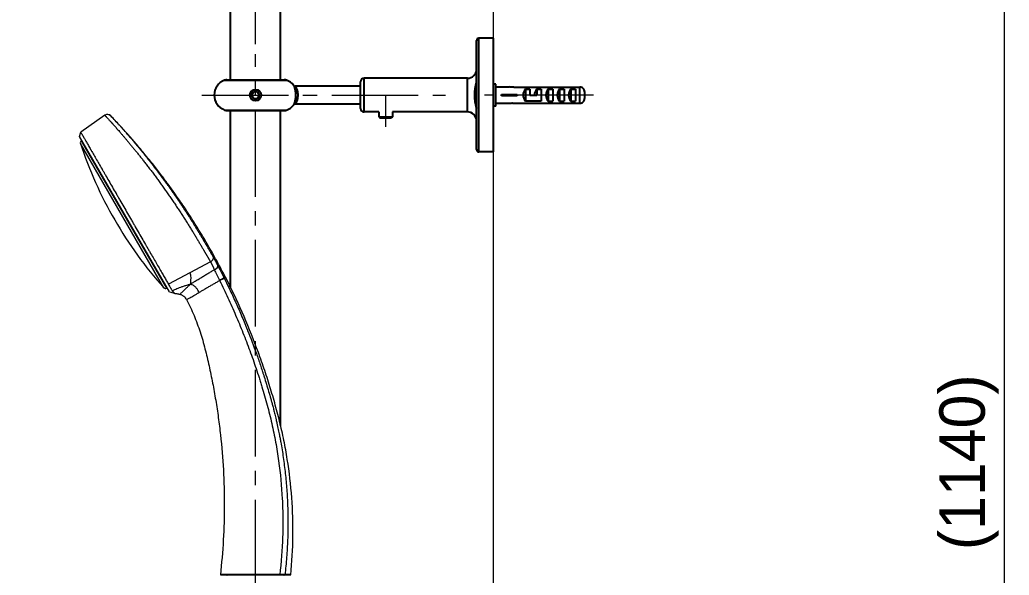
# Model space of a CAD drawing. Extents: x 0 to 3160, y 0 to 2315.
# Drawn here: x 1983 to 2418.2, y 858.8 to 1103.2 of the extents above; entities that cross this region are included whole.
import ezdxf

# ---------------------------------------------------------------- set-up
doc = ezdxf.new("R2010")
doc.units = 0
doc.header["$LTSCALE"] = 4
doc.header["$MEASUREMENT"] = 0
doc.header["$PDMODE"] = 3
doc.header["$PDSIZE"] = -10
doc.linetypes.add('CENTER2', pattern=[28.575, 19.05, -3.175, 3.175, -3.175])
doc.layers.get('0').update_dxf_attribs({"linetype": 'CONTINUOUS'})
doc.layers.get('DEFPOINTS').update_dxf_attribs({"linetype": 'CONTINUOUS'})
doc.layers.add('1', color=7, linetype='CONTINUOUS', true_color=0xffffff)
doc.layers.add('Cneter', color=1, linetype='CENTER2', lineweight=13)
doc.layers.add('치수선', color=7, linetype='CONTINUOUS', lineweight=20)
doc.layers.add('DEF_LAYER_ASSEM_MEMBER', color=7, linetype='CONTINUOUS')
doc.styles.add('Daelim Dimension', font='')
doc.styles.get('Daelim Dimension').set_extended_font_data('나눔고딕')
doc.dimstyles.new('DEFAULT', dxfattribs={"dimscale": 2, "dimtxt": 2, "dimasz": 2, "dimexe": 0, "dimexo": 2, "dimgap": 1, "dimtad": 1, "dimdec": 1, "dimzin": 9, "dimdsep": 46, "dimtxsty": 'Daelim Dimension', "dimcen": 0.5, "dimclrd": 252, "dimclre": 252, "dimclrt": 3, "dimadec": 1, "dimazin": 0, "dimtfac": 1, "dimtdec": 1, "dimtix": 1, "dimtmove": 0, "dimatfit": 3, "dimfxl": 1, "dimtolj": 1, "dimtzin": 1, "dimlwd": 9, "dimlwe": 9, "dimarcsym": 0})

# ---------------------------------------------------------------- blocks, each defined once
blk = doc.blocks.new('*D2')
at = {"color": 5, "lineweight": 9, "ltscale": 0.5, "transparency": 16777216}
for p, q in [((1734.3, 1336.52), (2418.23, 1336.52)), ((2416.23, 491.88), (2416.23, 1328.52)), ((2218.41, 483.88), (2418.23, 483.88))]:
    blk.add_line(p, q, dxfattribs=at)
at = {"color": 5, "ltscale": 0.5, "transparency": 16777216}
for points in [[(2414.9, 1328.52), (2417.56, 1328.52), (2416.23, 1336.52)], [(2414.9, 491.88), (2417.56, 491.88), (2416.23, 483.88)]]:
    blk.add_solid(points, dxfattribs=at)
at = {"layer": 'DEFPOINTS', "color": 0, "ltscale": 0.5, "transparency": 16777216}
for p in [(1730.3, 1336.52), (2416.23, 1336.52), (2214.41, 483.88)]:
    blk.add_point(p, dxfattribs=at)
at = {"color": 7, "ltscale": 0.5, "transparency": 16777216, "insert": (2400.52, 908.49), "char_height": 20, "attachment_point": 5, "rotation": 90, "style": 'Daelim Dimension'}
blk.add_mtext('\\A1;(1140)', dxfattribs=at)

msp = doc.modelspace()

# ---------------------------------------------------------------- linework, layer by layer
msp.add_line((2102.21, 858.93), (2071.21, 858.93))
at = {"layer": '1', "color": 7, "linetype": 'Continuous', "lineweight": 18}
for p, q in [((2020.45, 1061.14), (2009.82, 1053.7)), ((2009.32, 1051.83), (2009.82, 1053.7)), ((2048.82, 983.41), (2009.32, 1051.83)), ((2010.11, 1049.98), (2010.32, 1050.1)), ((2066.9, 996.63), (2057.83, 991.87)), ((2057.83, 991.87), (2048.34, 986.89)), ((2047.61, 985.02), (2047.82, 985.14)), ((2048.82, 983.41), (2051.44, 982.71))]:
    msp.add_line(p, q, dxfattribs=at)
at = {"layer": '1', "color": 7, "linetype": 'Continuous', "lineweight": 13}
for p, q in [((2047.61, 985.02), (2010.11, 1049.98)), ((2046.36, 985.22), (2009.66, 1048.8))]:
    msp.add_line(p, q, dxfattribs=at)
at = {"layer": '1', "color": 7, "linetype": 'Continuous', "lineweight": 18}
for centre, radius, start, end in [((2021.59, 1059.5, 0), 2, 43.7415, 125), ((2010.61, 1049.11), 1, 120, 198.2343), ((2180.62, 1105.12), 180, 198.2343, 210), ((2180.62, 1105.12), 180, 210, 221.7657), ((2047.11, 985.89), 1, 221.7657, 300)]:
    msp.add_arc(centre, radius, start, end, dxfattribs=at)
for centre, major_axis, ratio, start_param, end_param in [((2068.28, 994.15), (1.78, 0.92), 0.508437, 4.626883, 6.171448), ((2071.09, 988.65), (1.79, 0.9), 0.008348, 0.112327, 1.712143)]:
    msp.add_ellipse(centre, major_axis=major_axis, ratio=ratio, start_param=start_param, end_param=end_param, dxfattribs=at)
at = {"layer": '1', "color": 7, "linetype": 'Continuous', "lineweight": 13}
for points, knots in [([(2020.45, 1061.14), (2020.45, 1061.14), (2020.45, 1061.14), (2020.45, 1061.14), (2020.45, 1061.14), (2020.45, 1061.14), (2020.45, 1061.14), (2020.45, 1061.14), (2020.45, 1061.14), (2020.45, 1061.14), (2020.45, 1061.13), (2020.45, 1061.13), (2020.46, 1061.13), (2020.46, 1061.13), (2020.46, 1061.13), (2020.46, 1061.12), (2020.46, 1061.12), (2020.47, 1061.12), (2020.47, 1061.12), (2020.47, 1061.11), (2020.47, 1061.11), (2020.48, 1061.11), (2020.48, 1061.1), (2020.48, 1061.1), (2020.49, 1061.09), (2020.49, 1061.09), (2020.5, 1061.08), (2020.5, 1061.08), (2020.5, 1061.08), (2020.51, 1061.07), (2020.51, 1061.06), (2020.52, 1061.06), (2020.52, 1061.05), (2020.53, 1061.05), (2020.53, 1061.04), (2020.54, 1061.04), (2020.55, 1061.03), (2020.55, 1061.02), (2020.56, 1061.02), (2020.57, 1061.01), (2020.57, 1061), (2020.58, 1060.99), (2020.59, 1060.99), (2020.59, 1060.98), (2020.6, 1060.97), (2020.61, 1060.96), (2020.62, 1060.95), (2020.62, 1060.94), (2020.63, 1060.94), (2020.64, 1060.93), (2020.65, 1060.92), (2020.66, 1060.91), (2020.67, 1060.9), (2020.68, 1060.89), (2020.69, 1060.88), (2020.69, 1060.87), (2020.7, 1060.86), (2020.71, 1060.85), (2020.72, 1060.83), (2020.74, 1060.82), (2020.75, 1060.81), (2020.76, 1060.8), (2020.77, 1060.79), (2020.78, 1060.78), (2020.79, 1060.76), (2020.8, 1060.75), (2020.81, 1060.74), (2020.89, 1060.66), (2021.03, 1060.5), (2021.3, 1060.21), (2021.62, 1059.86), (2021.98, 1059.46), (2022.4, 1058.99), (2022.94, 1058.4), (2023.64, 1057.62), (2024.55, 1056.6), (2025.6, 1055.41), (2026.63, 1054.23), (2027.59, 1053.12), (2028.43, 1052.14), (2029.3, 1051.12), (2030.2, 1050.06), (2031.13, 1048.95), (2032.08, 1047.79), (2033.06, 1046.6), (2034.06, 1045.37), (2035.08, 1044.1), (2036.12, 1042.8), (2037.01, 1041.67), (2037.75, 1040.72), (2038.34, 1039.96), (2038.93, 1039.19), (2039.52, 1038.42), (2040.12, 1037.64), (2040.71, 1036.85), (2041.31, 1036.06), (2041.91, 1035.26), (2042.51, 1034.45), (2043.11, 1033.64), (2043.71, 1032.83), (2044.3, 1032.01), (2044.9, 1031.18), (2045.5, 1030.36), (2046.09, 1029.53), (2046.68, 1028.69), (2047.27, 1027.86), (2047.86, 1027.02), (2048.44, 1026.19), (2049.02, 1025.35), (2049.6, 1024.51), (2050.17, 1023.67), (2050.73, 1022.84), (2051.3, 1022.01), (2051.85, 1021.17), (2052.41, 1020.34), (2052.95, 1019.52), (2053.49, 1018.7), (2054.03, 1017.88), (2054.55, 1017.06), (2055.07, 1016.26), (2055.59, 1015.45), (2056.09, 1014.66), (2056.59, 1013.87), (2057.09, 1013.08), (2057.57, 1012.31), (2058.05, 1011.54), (2058.51, 1010.79), (2058.97, 1010.04), (2059.43, 1009.3), (2059.87, 1008.57), (2060.3, 1007.85), (2060.73, 1007.15), (2061.14, 1006.45), (2061.55, 1005.77), (2061.95, 1005.1), (2062.34, 1004.45), (2062.71, 1003.8), (2063.08, 1003.17), (2063.44, 1002.56), (2063.71, 1002.1), (2063.9, 1001.78), (2064, 1001.6), (2064.1, 1001.42), (2064.21, 1001.25), (2064.31, 1001.07), (2064.41, 1000.9), (2064.51, 1000.73), (2064.61, 1000.56), (2064.7, 1000.39), (2064.8, 1000.23), (2064.89, 1000.06), (2064.99, 999.9), (2065.08, 999.74), (2065.18, 999.58), (2065.27, 999.42), (2065.36, 999.26), (2065.45, 999.11), (2065.54, 998.96), (2065.62, 998.81), (2065.71, 998.66), (2065.8, 998.51), (2065.88, 998.36), (2065.96, 998.22), (2066.05, 998.08), (2066.13, 997.94), (2066.21, 997.8), (2066.29, 997.66), (2066.37, 997.52), (2066.45, 997.39), (2066.53, 997.26), (2066.61, 997.13), (2066.68, 997), (2066.76, 996.88), (2066.83, 996.75), (2066.88, 996.67), (2066.9, 996.63)], [0, 0, 0, 0, 0.000866, 0.001733, 0.002603, 0.003474, 0.004347, 0.005222, 0.006098, 0.006977, 0.007857, 0.008738, 0.009622, 0.010507, 0.011394, 0.012283, 0.013173, 0.014065, 0.014959, 0.015854, 0.016751, 0.01765, 0.01855, 0.019453, 0.020356, 0.021262, 0.022169, 0.023078, 0.023989, 0.024901, 0.025815, 0.026731, 0.027648, 0.028567, 0.029488, 0.030411, 0.031335, 0.032261, 0.033188, 0.034118, 0.035049, 0.035981, 0.036916, 0.037852, 0.038789, 0.039729, 0.04067, 0.041613, 0.042557, 0.043503, 0.044451, 0.045401, 0.046352, 0.047305, 0.04826, 0.049216, 0.050174, 0.051134, 0.052096, 0.053059, 0.054024, 0.05499, 0.055958, 0.056928, 0.0579, 0.058873, 0.059848, 0.060825, 0.076239, 0.09179, 0.107481, 0.123312, 0.139281, 0.155383, 0.178899, 0.203526, 0.229269, 0.256129, 0.272887, 0.289633, 0.306366, 0.323088, 0.3398, 0.356504, 0.373198, 0.389882, 0.406553, 0.423212, 0.43986, 0.449043, 0.458222, 0.467399, 0.476573, 0.485744, 0.494913, 0.504078, 0.51324, 0.522399, 0.531554, 0.540706, 0.549854, 0.558999, 0.568141, 0.57728, 0.586417, 0.595552, 0.604685, 0.613815, 0.622943, 0.632068, 0.64119, 0.650308, 0.659423, 0.668534, 0.677642, 0.686746, 0.695847, 0.704946, 0.714043, 0.723137, 0.732229, 0.74132, 0.750408, 0.759495, 0.768578, 0.777657, 0.786734, 0.795808, 0.80488, 0.813949, 0.823016, 0.832079, 0.84114, 0.850198, 0.859255, 0.868308, 0.87736, 0.88641, 0.895457, 0.904501, 0.907271, 0.910039, 0.912804, 0.915567, 0.918328, 0.921086, 0.923842, 0.926596, 0.929348, 0.932098, 0.934845, 0.93759, 0.940333, 0.943073, 0.94581, 0.948546, 0.951278, 0.954008, 0.956735, 0.95946, 0.962183, 0.964903, 0.96762, 0.970336, 0.973051, 0.975767, 0.978483, 0.9812, 0.983917, 0.986629, 0.989329, 0.992016, 0.99469, 0.997351, 1, 1, 1, 1]), ([(2023.39, 1060.5), (2023.4, 1060.5), (2023.43, 1060.46), (2023.51, 1060.38), (2023.64, 1060.24), (2023.79, 1060.08), (2023.98, 1059.88), (2024.21, 1059.62), (2024.52, 1059.29), (2024.91, 1058.86), (2025.41, 1058.32), (2026.05, 1057.62), (2026.87, 1056.72), (2027.91, 1055.56), (2028.9, 1054.45), (2029.72, 1053.51), (2030.3, 1052.85), (2030.93, 1052.12), (2031.62, 1051.32), (2032.37, 1050.45), (2033.09, 1049.6), (2033.8, 1048.76), (2034.51, 1047.92), (2035.24, 1047.03), (2035.86, 1046.29), (2036.33, 1045.71), (2036.67, 1045.29), (2037.02, 1044.86), (2037.38, 1044.43), (2037.74, 1043.98), (2038.1, 1043.53), (2038.47, 1043.06), (2038.85, 1042.59), (2039.47, 1041.81), (2040.34, 1040.71), (2041.46, 1039.27), (2042.56, 1037.84), (2043.67, 1036.39), (2044.79, 1034.88), (2045.76, 1033.57), (2046.54, 1032.51), (2047.1, 1031.74), (2047.72, 1030.89), (2048.46, 1029.86), (2049.17, 1028.86), (2049.77, 1028.01), (2050.18, 1027.41), (2050.56, 1026.87), (2050.92, 1026.36), (2051.27, 1025.85), (2051.62, 1025.33), (2051.99, 1024.8), (2052.52, 1024.02), (2053.21, 1023.01), (2054.03, 1021.78), (2054.92, 1020.43), (2055.85, 1019.01), (2056.78, 1017.58), (2057.61, 1016.28), (2058.37, 1015.08), (2059.08, 1013.94), (2059.88, 1012.66), (2060.73, 1011.27), (2061.63, 1009.79), (2062.44, 1008.45), (2063.16, 1007.23), (2063.81, 1006.12), (2064.4, 1005.13), (2064.96, 1004.16), (2065.5, 1003.22), (2066.02, 1002.34), (2066.47, 1001.55), (2066.8, 1000.99), (2067.03, 1000.59), (2067.17, 1000.34), (2067.31, 1000.11), (2067.41, 999.93), (2067.49, 999.79), (2067.55, 999.69), (2067.62, 999.59), (2067.68, 999.48), (2067.74, 999.37), (2067.81, 999.26), (2067.88, 999.15), (2067.92, 999.07), (2067.95, 999.03)], [0, 0, 0, 0, 0.001223, 0.00964, 0.018853, 0.028673, 0.039403, 0.052169, 0.066203, 0.082816, 0.101271, 0.122833, 0.14694, 0.175645, 0.208089, 0.220226, 0.233048, 0.246555, 0.261625, 0.276854, 0.29224, 0.304674, 0.318297, 0.332528, 0.346083, 0.352179, 0.358346, 0.364584, 0.370894, 0.377275, 0.383728, 0.390252, 0.396847, 0.403514, 0.42274, 0.441831, 0.460789, 0.478762, 0.497792, 0.517884, 0.52771, 0.537223, 0.546422, 0.559192, 0.575042, 0.582896, 0.590117, 0.596706, 0.602663, 0.608771, 0.615079, 0.621587, 0.628296, 0.643444, 0.658434, 0.673264, 0.692943, 0.711161, 0.72702, 0.742341, 0.757125, 0.771373, 0.793065, 0.81357, 0.832886, 0.851015, 0.867836, 0.883669, 0.898514, 0.915769, 0.93174, 0.946358, 0.960059, 0.965451, 0.970612, 0.975545, 0.980249, 0.982422, 0.984681, 0.987026, 0.989455, 0.991968, 0.994564, 0.997242, 1, 1, 1, 1]), ([(2067.95, 999.03), (2067.98, 998.94), (2068.01, 998.84), (2068.06, 998.62), (2068.07, 998.51), (2068.06, 998.28), (2068.05, 998.16), (2068, 997.92), (2067.96, 997.8), (2067.86, 997.57), (2067.8, 997.46), (2067.65, 997.25), (2067.57, 997.15), (2067.39, 996.97), (2067.3, 996.89), (2067.1, 996.75), (2067, 996.68), (2066.9, 996.63)], [0, 0, 0, 0, 0.125, 0.125, 0.25, 0.25, 0.375, 0.375, 0.5, 0.5, 0.625, 0.625, 0.75, 0.75, 0.875, 0.875, 1, 1, 1, 1]), ([(2068.59, 993.17), (2068.76, 992.82), (2068.93, 992.46), (2069.28, 991.71), (2069.47, 991.33), (2069.85, 990.54), (2070.04, 990.15), (2070.44, 989.35), (2070.63, 988.94), (2070.83, 988.54)], [0, 0, 0, 0, 0.25, 0.25, 0.5, 0.5, 0.75, 0.75, 1, 1, 1, 1]), ([(2070.09, 994.96), (2070.1, 994.95), (2070.12, 994.92), (2070.14, 994.88), (2070.16, 994.83), (2070.18, 994.79), (2070.21, 994.75), (2070.23, 994.7), (2070.25, 994.66), (2070.28, 994.61), (2070.3, 994.57), (2070.32, 994.52), (2070.35, 994.47), (2070.37, 994.43), (2070.4, 994.38), (2070.42, 994.33), (2070.45, 994.29), (2070.47, 994.24), (2070.49, 994.19), (2070.52, 994.14), (2070.54, 994.09), (2070.57, 994.04), (2070.6, 993.99), (2070.62, 993.95), (2070.65, 993.9), (2070.67, 993.85), (2070.7, 993.79), (2070.73, 993.74), (2070.75, 993.69), (2070.78, 993.64), (2070.81, 993.59), (2070.83, 993.54), (2070.86, 993.48), (2070.89, 993.43), (2070.91, 993.38), (2070.94, 993.32), (2070.97, 993.27), (2071, 993.22), (2071.02, 993.16), (2071.05, 993.11), (2071.08, 993.05), (2071.11, 993), (2071.14, 992.94), (2071.17, 992.89), (2071.2, 992.83), (2071.22, 992.77), (2071.25, 992.72), (2071.28, 992.66), (2071.31, 992.6), (2071.34, 992.54), (2071.37, 992.49), (2071.4, 992.43), (2071.44, 992.36), (2071.48, 992.28), (2071.52, 992.2), (2071.56, 992.11), (2071.61, 992.03), (2071.65, 991.94), (2071.7, 991.85), (2071.74, 991.76), (2071.79, 991.68), (2071.83, 991.59), (2071.88, 991.5), (2071.92, 991.41), (2071.97, 991.32), (2072.01, 991.23), (2072.06, 991.14), (2072.11, 991.05), (2072.15, 990.95), (2072.2, 990.86), (2072.25, 990.77), (2072.29, 990.68), (2072.34, 990.58), (2072.39, 990.49), (2072.43, 990.4), (2072.48, 990.3), (2072.53, 990.21), (2072.58, 990.12), (2072.62, 990.02), (2072.67, 989.93), (2072.72, 989.83), (2072.77, 989.73), (2072.82, 989.64), (2072.85, 989.57), (2072.86, 989.54)], [0, 0, 0, 0, 0.008781, 0.017602, 0.026464, 0.035366, 0.044309, 0.053292, 0.062316, 0.071379, 0.080483, 0.089627, 0.09881, 0.108034, 0.117298, 0.126601, 0.135944, 0.145327, 0.154749, 0.16421, 0.173711, 0.183252, 0.192831, 0.20245, 0.212107, 0.221804, 0.231539, 0.241313, 0.251126, 0.260977, 0.270866, 0.280794, 0.290761, 0.300765, 0.310807, 0.320887, 0.331005, 0.341161, 0.351354, 0.361585, 0.371853, 0.382159, 0.392501, 0.402881, 0.413297, 0.423751, 0.434241, 0.444768, 0.455331, 0.465931, 0.476567, 0.487239, 0.497947, 0.51341, 0.528926, 0.544495, 0.560117, 0.575791, 0.591516, 0.607293, 0.623121, 0.638999, 0.654927, 0.670905, 0.686933, 0.703009, 0.719133, 0.735305, 0.751524, 0.76779, 0.784102, 0.800458, 0.816859, 0.833304, 0.849792, 0.866322, 0.882894, 0.899507, 0.91616, 0.932852, 0.949583, 0.966352, 0.983158, 1, 1, 1, 1]), ([(2072.94, 989.39), (2072.93, 989.38), (2072.91, 989.37), (2072.85, 989.35), (2072.83, 989.34), (2072.79, 989.32), (2072.76, 989.31), (2072.7, 989.29), (2072.67, 989.27), (2072.6, 989.24), (2072.56, 989.22), (2072.48, 989.18), (2072.44, 989.16), (2072.34, 989.12), (2072.3, 989.09), (2072.2, 989.05), (2072.14, 989.02), (2072.04, 988.97), (2071.98, 988.94), (2071.87, 988.89), (2071.81, 988.86), (2071.69, 988.8), (2071.63, 988.77), (2071.52, 988.72), (2071.46, 988.69), (2071.34, 988.63), (2071.28, 988.6), (2071.11, 988.51), (2071, 988.46), (2070.89, 988.4)], [0, 0, 0, 0, 0.125, 0.125, 0.1875, 0.1875, 0.25, 0.25, 0.3125, 0.3125, 0.375, 0.375, 0.4375, 0.4375, 0.5, 0.5, 0.5625, 0.5625, 0.625, 0.625, 0.6875, 0.6875, 0.75, 0.75, 0.8125, 0.8125, 0.875, 0.875, 1, 1, 1, 1]), ([(2070.89, 988.4), (2072.14, 985.9), (2073.35, 983.38), (2075.7, 978.31), (2076.84, 975.76), (2078.5, 971.91), (2079.05, 970.62), (2080.12, 968.04), (2080.65, 966.75), (2081.68, 964.15), (2082.19, 962.85), (2083.19, 960.24), (2083.68, 958.93), (2085.13, 954.99), (2086.05, 952.35), (2087.38, 948.38), (2087.82, 947.05), (2088.46, 945.05), (2088.67, 944.38), (2089.08, 943.05), (2089.29, 942.38), (2089.9, 940.38), (2090.29, 939.04), (2091.07, 936.35), (2091.45, 935), (2092.17, 932.31), (2092.52, 930.96), (2093.2, 928.25), (2093.53, 926.89), (2094.15, 924.17), (2094.44, 922.8), (2095, 920.07), (2095.27, 918.7), (2096.02, 914.58), (2096.47, 911.82), (2097.62, 903.52), (2098.15, 897.96), (2098.59, 889.59), (2098.68, 886.8), (2098.74, 881.22), (2098.71, 878.42), (2098.44, 870.05), (2098.02, 864.48), (2097.36, 858.93)], [0, 0, 0, 0, 0.0625, 0.0625, 0.125, 0.125, 0.15625, 0.15625, 0.1875, 0.1875, 0.21875, 0.21875, 0.25, 0.25, 0.3125, 0.3125, 0.34375, 0.34375, 0.359375, 0.359375, 0.375, 0.375, 0.40625, 0.40625, 0.4375, 0.4375, 0.46875, 0.46875, 0.5, 0.5, 0.53125, 0.53125, 0.5625, 0.5625, 0.625, 0.625, 0.75, 0.75, 0.8125, 0.8125, 0.875, 0.875, 1, 1, 1, 1]), ([(2072.94, 989.39), (2073.82, 987.64), (2075.56, 984.06), (2077.29, 980.32), (2079.01, 976.49), (2079.87, 974.54), (2081.14, 971.54), (2081.77, 970.02), (2082.51, 968.23), (2082.87, 967.32), (2083.05, 966.87), (2083.14, 966.64), (2083.19, 966.53), (2083.21, 966.47), (2083.22, 966.44), (2083.23, 966.43), (2083.23, 966.42), (2083.23, 966.42), (2083.23, 966.42), (2083.23, 966.42), (2083.23, 966.42), (2083.23, 966.42), (2084.57, 963.07), (2085.84, 959.7), (2087.65, 954.63), (2088.24, 952.93), (2089.1, 950.38), (2089.38, 949.53), (2089.8, 948.25), (2090, 947.61), (2090.24, 946.86), (2090.36, 946.49), (2090.42, 946.3), (2090.45, 946.21), (2090.47, 946.16), (2090.47, 946.14), (2090.48, 946.12), (2090.48, 946.12), (2090.48, 946.12), (2090.48, 946.11), (2090.48, 946.11), (2090.48, 946.11), (2090.48, 946.11), (2090.82, 945.04), (2091.16, 943.96), (2091.82, 941.8), (2092.14, 940.72), (2092.77, 938.55), (2093.24, 936.93), (2093.69, 935.29), (2093.91, 934.48), (2094.02, 934.07), (2094.15, 933.59), (2094.21, 933.35), (2094.24, 933.23), (2094.26, 933.17), (2094.27, 933.14), (2094.27, 933.13), (2094.27, 933.12), (2094.27, 933.12), (2094.27, 933.12), (2094.27, 933.12), (2094.27, 933.12), (2094.27, 933.12), (2094.27, 933.12), (2094.27, 933.12), (2094.33, 932.9), (2094.42, 932.58), (2094.63, 931.75), (2094.76, 931.23), (2095.07, 929.99), (2095.25, 929.27), (2095.55, 928.04), (2095.65, 927.61), (2095.81, 926.92), (2095.89, 926.56), (2095.99, 926.13), (2096.04, 925.91), (2096.07, 925.8), (2096.08, 925.74), (2096.09, 925.72), (2096.09, 925.7), (2096.09, 925.7), (2096.09, 925.69), (2096.09, 925.69), (2096.33, 924.65), (2096.53, 923.69), (2096.9, 921.95), (2097.05, 921.17), (2097.33, 919.78), (2097.45, 919.17), (2097.59, 918.38), (2097.64, 918.14), (2097.7, 917.82), (2097.72, 917.66), (2097.75, 917.5), (2097.77, 917.42), (2097.78, 917.38), (2097.78, 917.36), (2097.78, 917.35), (2097.78, 917.34), (2097.78, 917.34), (2097.78, 917.34), (2097.78, 917.34), (2097.78, 917.34), (2097.78, 917.34), (2097.78, 917.34), (2097.78, 917.34), (2098.19, 915.1), (2098.55, 912.84), (2099.22, 908.26), (2099.51, 905.94), (2100.03, 901.25), (2100.24, 898.88), (2100.59, 894.09), (2100.73, 891.67), (2100.91, 886.79), (2100.95, 884.32), (2100.95, 879.35), (2100.9, 876.84), (2100.71, 871.79), (2100.42, 866.69), (2099.93, 861.53), (2099.63, 858.93)], [0, 0, 0, 0, 0.0625, 0.125, 0.125, 0.1875, 0.1875, 0.21875, 0.234375, 0.242187, 0.246094, 0.248047, 0.249023, 0.249512, 0.249756, 0.249878, 0.249939, 0.249969, 0.249985, 0.249992, 0.249992, 0.25, 0.25, 0.375, 0.375, 0.4375, 0.4375, 0.46875, 0.46875, 0.484375, 0.492187, 0.496094, 0.498047, 0.499023, 0.499512, 0.499756, 0.499878, 0.499939, 0.499969, 0.499985, 0.499992, 0.499992, 0.5, 0.5, 0.53125, 0.53125, 0.5625, 0.5625, 0.59375, 0.609375, 0.609375, 0.617187, 0.621094, 0.623047, 0.624023, 0.624512, 0.624756, 0.624878, 0.624939, 0.624969, 0.624985, 0.624992, 0.624996, 0.624998, 0.624998, 0.625, 0.625, 0.640625, 0.640625, 0.65625, 0.65625, 0.671875, 0.671875, 0.679687, 0.679687, 0.683594, 0.685547, 0.686523, 0.687012, 0.687256, 0.687378, 0.687439, 0.687469, 0.687469, 0.6875, 0.6875, 0.703125, 0.703125, 0.71875, 0.71875, 0.734375, 0.734375, 0.742187, 0.742187, 0.746094, 0.748047, 0.749023, 0.749512, 0.749756, 0.749878, 0.749939, 0.749969, 0.749985, 0.749992, 0.749996, 0.749998, 0.749998, 0.75, 0.75, 0.78125, 0.78125, 0.8125, 0.8125, 0.84375, 0.84375, 0.875, 0.875, 0.90625, 0.90625, 0.9375, 0.9375, 0.96875, 1, 1, 1, 1]), ([(2056.39, 980.03), (2056.39, 980.03), (2056.58, 980.14), (2057.19, 980.49), (2057.82, 980.86), (2058.62, 981.32), (2059.4, 981.77), (2060.1, 982.17), (2060.65, 982.49), (2061.13, 982.77), (2061.53, 983), (2061.74, 983.12), (2061.84, 983.18)], [0, 0, 0, 0, 0.25, 0.375, 0.5, 0.625, 0.75, 0.8125, 0.875, 0.9375, 0.96875, 1, 1, 1, 1])]:
    msp.add_open_spline(points, degree=3, knots=knots, dxfattribs=at)
at = {"layer": '1', "color": 7, "linetype": 'Continuous', "lineweight": 18}
for points, knots in [([(2023.48, 1060.41), (2023.3, 1060.61), (2022.95, 1060.95), (2022.53, 1061.25), (2022.24, 1061.4), (2022.05, 1061.45), (2021.98, 1061.46)], [0, 0, 0, 0, 0.3756, 0.716092, 0.904044, 1, 1, 1, 1]), ([(2023.04, 1060.88), (2023.04, 1060.88), (2023.04, 1060.88), (2023.04, 1060.88), (2023.04, 1060.88), (2023.04, 1060.88), (2023.04, 1060.88), (2023.05, 1060.88), (2023.05, 1060.87), (2023.06, 1060.86), (2023.07, 1060.85), (2023.09, 1060.83), (2023.12, 1060.8), (2023.15, 1060.77), (2023.18, 1060.73), (2023.21, 1060.7), (2023.25, 1060.65), (2023.31, 1060.59), (2023.37, 1060.53), (2023.39, 1060.5)], [0, 0, 0, 0, 0.010605, 0.026409, 0.042733, 0.059573, 0.076922, 0.094769, 0.150996, 0.213233, 0.281458, 0.361712, 0.451181, 0.549829, 0.611917, 0.677965, 0.747962, 0.877218, 1, 1, 1, 1]), ([(2073.47, 989.89), (2072.85, 991.1), (2071.57, 993.56), (2069.66, 997.13), (2067.76, 1000.56), (2065.91, 1003.8), (2063.94, 1007.16), (2061.87, 1010.58), (2059.73, 1014), (2057.55, 1017.39), (2055.4, 1020.64), (2053.36, 1023.64), (2051.65, 1026.1), (2050.13, 1028.25), (2048.64, 1030.31), (2047.08, 1032.42), (2045.46, 1034.58), (2043.74, 1036.83), (2041.9, 1039.2), (2039.85, 1041.76), (2037.37, 1044.8), (2034.36, 1048.39), (2030.78, 1052.51), (2026.96, 1056.74), (2024.33, 1059.53), (2023.04, 1060.87)], [0, 0, 0, 0, 0.046537, 0.094745, 0.139456, 0.182319, 0.22315, 0.273288, 0.319386, 0.361228, 0.411159, 0.452683, 0.485735, 0.51408, 0.54396, 0.573349, 0.60422, 0.636598, 0.670502, 0.707011, 0.748799, 0.804781, 0.867479, 0.93577, 1, 1, 1, 1]), ([(2009.82, 1053.7), (2009.82, 1053.7), (2009.84, 1053.66), (2009.94, 1053.49), (2010.08, 1053.25), (2010.31, 1052.84), (2010.59, 1052.36), (2010.75, 1052.08), (2010.96, 1051.71), (2010.98, 1051.67), (2011.03, 1051.59), (2011.1, 1051.46), (2011.18, 1051.33), (2011.33, 1051.06), (2011.44, 1050.87), (2011.79, 1050.27), (2012.03, 1049.84), (2012.57, 1048.9), (2012.86, 1048.4), (2013.48, 1047.32), (2013.82, 1046.75), (2014.21, 1046.06), (2014.26, 1045.98), (2014.34, 1045.83), (2014.48, 1045.59), (2014.62, 1045.36), (2014.89, 1044.87), (2015.08, 1044.55), (2015.66, 1043.54), (2016.06, 1042.85), (2016.89, 1041.4), (2017.32, 1040.65), (2018.22, 1039.1), (2018.68, 1038.3), (2019.22, 1037.36), (2019.28, 1037.26), (2019.4, 1037.05), (2019.46, 1036.94), (2019.64, 1036.63), (2019.77, 1036.42), (2020.13, 1035.78), (2020.38, 1035.35), (2021.13, 1034.05), (2021.64, 1033.16), (2022.67, 1031.37), (2023.2, 1030.46), (2024.27, 1028.6), (2024.81, 1027.66), (2025.44, 1026.58), (2025.51, 1026.46), (2025.64, 1026.22), (2025.71, 1026.1), (2025.92, 1025.73), (2026.06, 1025.49), (2026.48, 1024.76), (2026.76, 1024.28), (2027.6, 1022.82), (2028.16, 1021.85), (2029.28, 1019.9), (2029.85, 1018.93), (2030.98, 1016.97), (2031.54, 1015.99), (2032.25, 1014.76), (2032.39, 1014.52), (2032.61, 1014.15), (2032.68, 1014.02), (2032.82, 1013.78), (2033.17, 1013.17), (2033.52, 1012.56), (2034.36, 1011.11), (2034.91, 1010.15), (2036, 1008.26), (2036.54, 1007.33), (2037.6, 1005.49), (2038.13, 1004.58), (2038.78, 1003.46), (2038.91, 1003.23), (2039.1, 1002.9), (2039.16, 1002.79), (2039.29, 1002.56), (2039.61, 1002.01), (2039.92, 1001.47), (2040.67, 1000.18), (2041.15, 999.35), (2042.08, 997.73), (2042.54, 996.94), (2043.42, 995.41), (2043.85, 994.67), (2044.36, 993.78), (2044.52, 993.51), (2044.67, 993.25), (2044.77, 993.08), (2044.82, 992.99), (2045.07, 992.56), (2045.26, 992.22), (2045.83, 991.24), (2046.19, 990.62), (2046.87, 989.44), (2047.19, 988.89), (2047.64, 988.1), (2047.79, 987.85), (2048.07, 987.36), (2048.21, 987.12), (2048.34, 986.89)], [0, 0, 0, 0, 0.03125, 0.03125, 0.0625, 0.09375, 0.09375, 0.125, 0.125, 0.128906, 0.128906, 0.132812, 0.140625, 0.140625, 0.15625, 0.15625, 0.1875, 0.1875, 0.21875, 0.21875, 0.25, 0.25, 0.253906, 0.253906, 0.257812, 0.265625, 0.265625, 0.28125, 0.28125, 0.3125, 0.3125, 0.34375, 0.34375, 0.375, 0.375, 0.378906, 0.378906, 0.382812, 0.382812, 0.390625, 0.390625, 0.40625, 0.40625, 0.4375, 0.4375, 0.46875, 0.46875, 0.5, 0.5, 0.503906, 0.503906, 0.507812, 0.507812, 0.515625, 0.515625, 0.53125, 0.53125, 0.5625, 0.5625, 0.59375, 0.59375, 0.625, 0.625, 0.632812, 0.632812, 0.636719, 0.636719, 0.640625, 0.65625, 0.65625, 0.6875, 0.6875, 0.71875, 0.71875, 0.75, 0.75, 0.757812, 0.757812, 0.761719, 0.761719, 0.765625, 0.78125, 0.78125, 0.8125, 0.8125, 0.84375, 0.84375, 0.875, 0.875, 0.882812, 0.886719, 0.886719, 0.890625, 0.890625, 0.90625, 0.90625, 0.9375, 0.9375, 0.96875, 0.96875, 0.984375, 0.984375, 1, 1, 1, 1]), ([(2068.59, 993.17), (2068.23, 992.96), (2067.41, 992.46), (2066.1, 991.66), (2064.63, 990.75), (2063.08, 989.8), (2061.72, 988.98), (2060.59, 988.32), (2059.87, 987.91), (2059.3, 987.58), (2058.87, 987.33), (2058.52, 987.13), (2058.23, 986.97), (2058.09, 986.89), (2058.02, 986.85)], [0, 0, 0, 0, 0.115732, 0.26311, 0.410488, 0.557866, 0.705244, 0.778933, 0.852622, 0.889466, 0.926311, 0.963155, 0.981578, 1, 1, 1, 1]), ([(2057.83, 991.87), (2057.98, 991.62), (2058.14, 991.01), (2058.17, 990.06), (2058.16, 989.19), (2058.15, 988.59), (2058.13, 988.08), (2058.11, 987.69), (2058.08, 987.35), (2058.05, 987.1), (2058.04, 986.96), (2058.03, 986.89), (2058.02, 986.85)], [0, 0, 0, 0, 0.25, 0.5, 0.625, 0.75, 0.8125, 0.875, 0.9375, 0.96875, 0.984375, 1, 1, 1, 1]), ([(2070.89, 988.41), (2070.54, 988.2), (2069.72, 987.73), (2068.44, 986.99), (2067.07, 986.2), (2065.71, 985.41), (2064.39, 984.65), (2063.1, 983.9), (2062.25, 983.42), (2061.84, 983.18)], [0, 0, 0, 0, 0.111722, 0.259768, 0.407815, 0.555861, 0.703907, 0.851954, 1, 1, 1, 1]), ([(2102.21, 858.93), (2102.76, 864.57), (2103.38, 875.89), (2102.87, 892.89), (2101.24, 906.97), (2099.22, 918.12), (2097.35, 926.41), (2095.15, 934.62), (2092.74, 942.76), (2090.1, 950.84), (2086.27, 961.5), (2080.92, 974.62), (2076.06, 984.85), (2073.48, 989.9)], [0, 0, 0, 0, 0.125, 0.25, 0.375, 0.4375, 0.5, 0.5625, 0.625, 0.6875, 0.75, 0.875, 1, 1, 1, 1]), ([(2048.34, 986.89), (2048.52, 986.57), (2048.7, 986.27), (2048.94, 985.84), (2049.02, 985.71), (2049.17, 985.44), (2049.25, 985.31), (2049.36, 985.13), (2049.39, 985.07), (2049.46, 984.95), (2049.49, 984.89), (2049.6, 984.72), (2049.66, 984.61), (2049.85, 984.3), (2049.97, 984.11), (2050.08, 983.94)], [0, 0, 0, 0, 0.25, 0.25, 0.375, 0.375, 0.5, 0.5, 0.5625, 0.5625, 0.625, 0.625, 0.75, 0.75, 1, 1, 1, 1]), ([(2050.08, 983.94), (2050.27, 984.03), (2051.07, 984.42), (2052.25, 984.95), (2053.75, 985.54), (2054.81, 985.91), (2055.73, 986.2), (2056.46, 986.42), (2057.1, 986.6), (2057.56, 986.73), (2057.82, 986.8), (2057.95, 986.83), (2058.02, 986.85)], [0, 0, 0, 0, 0.095093, 0.396729, 0.547547, 0.698364, 0.773773, 0.849182, 0.924591, 0.962296, 0.981148, 1, 1, 1, 1]), ([(2050.08, 983.94), (2050.14, 983.85), (2050.19, 983.77), (2050.3, 983.61), (2050.36, 983.54), (2050.47, 983.4), (2050.52, 983.34), (2050.63, 983.22), (2050.69, 983.16), (2050.81, 983.06), (2050.87, 983.01), (2050.96, 982.94), (2051, 982.92), (2051.07, 982.88), (2051.1, 982.86), (2051.17, 982.83), (2051.21, 982.81), (2051.27, 982.78), (2051.31, 982.76), (2051.37, 982.74), (2051.39, 982.73), (2051.42, 982.72), (2051.42, 982.71), (2051.43, 982.71), (2051.44, 982.71), (2051.44, 982.71)], [0, 0, 0, 0, 0.125003, 0.125003, 0.250005, 0.250005, 0.375008, 0.375008, 0.50001, 0.50001, 0.625013, 0.625013, 0.687514, 0.687514, 0.750015, 0.750015, 0.812517, 0.812517, 0.875018, 0.875018, 0.937519, 0.937519, 0.96877, 0.96877, 1, 1, 1, 1]), ([(2053.33, 982.38), (2053.33, 982.38), (2053.49, 982.52), (2054, 982.98), (2054.53, 983.46), (2055.19, 984.08), (2055.86, 984.72), (2056.47, 985.31), (2056.95, 985.78), (2057.38, 986.21), (2057.74, 986.57), (2057.93, 986.76), (2058.02, 986.85)], [0, 0, 0, 0, 0.25, 0.375, 0.5, 0.625, 0.75, 0.8125, 0.875, 0.9375, 0.96875, 1, 1, 1, 1]), ([(2061.84, 983.18), (2061.67, 983.52), (2061.3, 984.21), (2060.75, 985.07), (2060.16, 985.71), (2059.6, 986.16), (2059.02, 986.48), (2058.54, 986.68), (2058.25, 986.78), (2058.1, 986.83), (2058.02, 986.85)], [0, 0, 0, 0, 0.25, 0.5, 0.625, 0.75, 0.875, 0.9375, 0.96875, 1, 1, 1, 1]), ([(2051.44, 982.71), (2051.56, 982.71), (2051.85, 982.69), (2052.23, 982.65), (2052.57, 982.58), (2052.83, 982.53), (2053.04, 982.47), (2053.18, 982.43), (2053.27, 982.4), (2053.31, 982.39), (2053.33, 982.38)], [0, 0, 0, 0, 0.196747, 0.464498, 0.598374, 0.732249, 0.866125, 0.933062, 0.966531, 1, 1, 1, 1]), ([(2056.39, 980.03), (2056.25, 980.3), (2055.89, 980.81), (2055.29, 981.36), (2054.74, 981.74), (2054.29, 981.99), (2053.9, 982.17), (2053.62, 982.28), (2053.45, 982.34), (2053.37, 982.37), (2053.33, 982.38)], [0, 0, 0, 0, 0.25, 0.5, 0.625, 0.75, 0.875, 0.9375, 0.96875, 1, 1, 1, 1]), ([(2056.39, 980.03), (2057.56, 977.74), (2059.72, 973.07), (2061.96, 967.05), (2063.48, 962.14), (2064.46, 958.41), (2065.37, 954.66), (2066.53, 949.65), (2067.84, 943.36), (2069.2, 935.77), (2070.36, 928.15), (2071.62, 917.94), (2072.67, 905.13), (2073.22, 884.57), (2072.35, 869.15), (2071.21, 858.93)], [0, 0, 0, 0, 0.0625, 0.125, 0.15625, 0.1875, 0.21875, 0.25, 0.3125, 0.375, 0.4375, 0.5, 0.625, 0.75, 1, 1, 1, 1])]:
    msp.add_open_spline(points, degree=3, knots=knots, dxfattribs=at)
for points in [[(2023.37, 1060.54), (2023.26, 1060.66), (2023.15, 1060.77), (2023.04, 1060.89)], [(2067.95, 999.03), (2067.98, 998.97), (2068.05, 998.85), (2068.15, 998.68), (2068.25, 998.51), (2068.34, 998.35), (2068.42, 998.2), (2068.49, 998.06), (2068.56, 997.93), (2068.63, 997.8), (2068.7, 997.66), (2068.77, 997.53), (2068.83, 997.41), (2068.88, 997.3), (2068.94, 997.2), (2068.99, 997.09), (2069.05, 996.98), (2069.11, 996.87), (2069.16, 996.76), (2069.22, 996.65), (2069.28, 996.53), (2069.35, 996.39), (2069.43, 996.24), (2069.52, 996.06), (2069.62, 995.87), (2069.73, 995.67), (2069.84, 995.45), (2069.97, 995.21), (2070.05, 995.05), (2070.09, 994.96)], [(2066.9, 996.63), (2066.93, 996.58), (2066.99, 996.48), (2067.07, 996.34), (2067.15, 996.2), (2067.22, 996.07), (2067.28, 995.95), (2067.34, 995.84), (2067.39, 995.73), (2067.44, 995.63), (2067.49, 995.52), (2067.54, 995.42), (2067.59, 995.32), (2067.64, 995.22), (2067.68, 995.13), (2067.72, 995.03), (2067.77, 994.94), (2067.82, 994.84), (2067.86, 994.74), (2067.91, 994.64), (2067.96, 994.54), (2068.01, 994.42), (2068.08, 994.28), (2068.15, 994.13), (2068.22, 993.96), (2068.31, 993.78), (2068.4, 993.59), (2068.49, 993.39), (2068.56, 993.24), (2068.59, 993.17)], [(2070.83, 988.54), (2070.84, 988.52), (2070.86, 988.47), (2070.88, 988.43), (2070.89, 988.4)], [(2073.48, 989.9), (2073.31, 990.24), (2073.13, 990.58), (2072.96, 990.92)]]:
    msp.add_open_spline(points, degree=3, dxfattribs=at)
at = {"layer": '1', "color": 7, "linetype": 'Continuous', "lineweight": 13}
for points in [[(2072.86, 989.54), (2073.22, 989.75), (2073.42, 989.86), (2073.47, 989.89)], [(2072.86, 989.54), (2072.88, 989.52), (2072.9, 989.46), (2072.93, 989.41), (2072.94, 989.39)]]:
    msp.add_open_spline(points, degree=3, dxfattribs=at)
at = {"layer": 'Cneter', "lineweight": 5, "ltscale": 0.5}
for p, q in [((2086.71, 1092.45), (2086.71, 1280.55)), ((2086.71, 796.73), (2086.71, 1088.08)), ((2063.04, 1070.03), (2170.21, 1070.03)), ((2143.91, 1070.03), (2143.91, 1056.03)), ((2235.41, 1070.03), (2187.41, 1070.03))]:
    msp.add_line(p, q, dxfattribs=at)
at = {"layer": 'DEF_LAYER_ASSEM_MEMBER', "color": 7, "linetype": 'Continuous'}
for p, q in [((2075.71, 1076.78), (2075.71, 1142.45)), ((2097.71, 1076.78), (2097.71, 1142.45)), ((2183.91, 1046.03), (2183.91, 1094.03)), ((2191.41, 1095.03), (2184.91, 1095.03)), ((2191.41, 1045.03), (2191.41, 1095.03)), ((2074.12, 1076.78), (2099.3, 1076.78)), ((2132.91, 1064.13), (2132.91, 1075.93)), ((2179.91, 1077.43), (2134.41, 1077.43)), ((2085.84, 1071.53), (2084.98, 1070.03)), ((2087.58, 1071.53), (2085.84, 1071.53)), ((2088.44, 1070.03), (2087.58, 1071.53)), ((2132.91, 1074.03), (2104.15, 1074.03)), ((2192.41, 1074.83), (2191.41, 1074.83)), ((2192.41, 1065.23), (2192.41, 1074.83)), ((2192.41, 1073.63), (2198.41, 1073.63)), ((2198.42, 1073.63), (2198.41, 1073.63)), ((2198.41, 1073.63), (2198.48, 1073.61)), ((2200.28, 1073.59), (2229.41, 1073.59)), ((2205.41, 1072.62), (2207.41, 1072.62)), ((2205.41, 1072.62), (2205.41, 1067.44)), ((2207.41, 1072.62), (2207.41, 1070.03)), ((2210.41, 1072.62), (2212.41, 1072.62)), ((2210.41, 1072.62), (2210.41, 1070.03)), ((2212.41, 1072.62), (2212.41, 1067.44)), ((2215.41, 1072.62), (2217.41, 1072.62)), ((2215.41, 1072.62), (2215.41, 1067.44)), ((2217.41, 1072.62), (2217.41, 1067.44)), ((2220.41, 1072.62), (2222.41, 1072.62)), ((2220.41, 1072.62), (2220.41, 1067.44)), ((2222.41, 1072.62), (2222.41, 1067.44)), ((2225.41, 1072.62), (2227.41, 1072.62)), ((2225.41, 1072.62), (2225.41, 1067.44)), ((2227.41, 1072.62), (2227.41, 1067.44)), ((2231.41, 1071.55), (2231.41, 1068.51)), ((2084.98, 1070.03), (2085.84, 1068.53)), ((2085.84, 1068.53), (2087.58, 1068.53)), ((2087.58, 1068.53), (2088.44, 1070.03)), ((2192.41, 1066.43), (2198.41, 1066.43)), ((2194.91, 1070.33), (2201.79, 1070.33)), ((2194.91, 1069.73), (2194.91, 1070.33)), ((2201.79, 1069.73), (2194.91, 1069.73)), ((2198.41, 1066.43), (2198.42, 1066.43)), ((2200.28, 1066.46), (2229.41, 1066.46)), ((2212.41, 1067.44), (2205.41, 1067.44)), ((2207.41, 1070.03), (2210.41, 1070.03)), ((2215.41, 1067.44), (2217.41, 1067.44)), ((2220.41, 1067.44), (2222.41, 1067.44)), ((2225.41, 1067.44), (2227.41, 1067.44)), ((2074.12, 1063.28), (2099.3, 1063.28)), ((2075.71, 985.44), (2075.71, 1063.28)), ((2097.71, 924.69), (2097.71, 1063.28)), ((2132.91, 1066.03), (2104.15, 1066.03)), ((2140.91, 1062.63), (2134.41, 1062.63)), ((2140.91, 1062.63), (2140.91, 1060.53)), ((2179.91, 1062.63), (2146.91, 1062.63)), ((2146.91, 1062.63), (2146.91, 1060.53)), ((2192.41, 1065.23), (2191.41, 1065.23)), ((2140.91, 1060.53), (2146.91, 1060.53)), ((2140.91, 1060.53), (2141.41, 1060.03)), ((2141.41, 1060.03), (2146.41, 1060.03)), ((2146.91, 1060.53), (2146.41, 1060.03)), ((2191.41, 1045.03), (2184.91, 1045.03)), ((2098.95, 858.93), (2074.38, 858.93))]:
    msp.add_line(p, q, dxfattribs=at)
at = {"layer": 'DEF_LAYER_ASSEM_MEMBER', "color": 9, "linetype": 'Continuous'}
for p, q in [((2184.91, 1045.03), (2184.91, 1095.03)), ((2073.07, 1076.59), (2100.35, 1076.59)), ((2134.41, 1062.63), (2134.41, 1077.43)), ((2179.91, 1062.63), (2179.91, 1077.43)), ((2183.8, 1075.57), (2183.8, 1064.49)), ((2229.41, 1066.46), (2229.41, 1073.59)), ((2073.07, 1063.46), (2100.35, 1063.46))]:
    msp.add_line(p, q, dxfattribs=at)
at = {"layer": 'DEF_LAYER_ASSEM_MEMBER', "color": 7, "linetype": 'Continuous'}
msp.add_circle((2086.71, 1070.03), 2.5, dxfattribs=at)
for centre, radius, start, end in [((2184.91, 1094.03), 1, 90, 180), ((2179.91, 1081.43), 4, 270, 0), ((2075.51, 1070.03), 7, 110.3641, 249.6359), ((2074.12, 1073.78), 3, 90, 110.3641), ((2099.3, 1073.78), 3, 69.6359, 90), ((2097.91, 1070.03), 7, 38.6822, 69.6359), ((2134.41, 1075.93), 1.5, 90, 180), ((2202.8, 1070.03), 19.79, 163.7425, 196.2575), ((2184.28, 1075.43), 0.5, 139.1617, 163.7425), ((2104.15, 1075.03), 1, 218.6805, 269.9987), ((2229.25, 1071.55), 2.16, 359.9683, 10.3015), ((2229.25, 1068.51), 2.16, 349.6985, 0.0317), ((2074.12, 1066.28), 3, 249.6359, 270), ((2099.3, 1066.28), 3, 270, 290.3641), ((2097.91, 1070.03), 7, 290.3641, 321.3178), ((2104.15, 1065.03), 1, 90.0015, 141.3197), ((2134.41, 1064.13), 1.5, 180, 270), ((2179.91, 1058.63), 4, 0, 90), ((2184.28, 1064.63), 0.5, 196.2575, 220.8383), ((2184.91, 1046.03), 1, 180, 270), ((2074.38, 858.63), 0.3, 90, 183.5), ((2098.95, 858.63), 0.3, 356.5, 90)]:
    msp.add_arc(centre, radius, start, end, dxfattribs=at)
for centre, end_param in [((2207.68, 1070.03), 2.373945), ((2212.68, 1070.03), 1.570796), ((2217.68, 1070.03), 2.373945), ((2222.68, 1070.03), 2.373945), ((2227.68, 1070.03), 2.373945)]:
    msp.add_ellipse(centre, major_axis=(0, 3.6), ratio=0.909091, start_param=0.767648, end_param=end_param, dxfattribs=at)
at = {"layer": 'DEF_LAYER_ASSEM_MEMBER', "color": 9, "linetype": 'Continuous'}
for points, start_tangent, end_tangent in [([(2103.37, 1074.4), (2103.38, 1074.4), (2103.38, 1074.38), (2103.4, 1074.36), (2103.41, 1074.32), (2103.43, 1074.28), (2103.46, 1074.23), (2103.52, 1074.09), (2103.59, 1073.92), (2103.67, 1073.71), (2103.75, 1073.47), (2103.84, 1073.19), (2104.01, 1072.54), (2104.15, 1071.77), (2104.25, 1070.92), (2104.28, 1070.03), (2104.25, 1069.13), (2104.15, 1068.28), (2104.01, 1067.52), (2103.84, 1066.86), (2103.75, 1066.59), (2103.67, 1066.34), (2103.59, 1066.13), (2103.52, 1065.96), (2103.46, 1065.83), (2103.43, 1065.77), (2103.41, 1065.73), (2103.4, 1065.7), (2103.38, 1065.67), (2103.38, 1065.66), (2103.37, 1065.65)], (0.811038, -0.584993), (-0.810777, -0.585355)), ([(2104.15, 1074.03), (2104.16, 1074.02), (2104.17, 1074.01), (2104.18, 1073.98), (2104.2, 1073.95), (2104.23, 1073.9), (2104.26, 1073.85), (2104.34, 1073.72), (2104.43, 1073.55), (2104.53, 1073.35), (2104.64, 1073.12), (2104.74, 1072.86), (2104.94, 1072.26), (2105.1, 1071.58), (2105.21, 1070.82), (2105.25, 1070.03), (2105.21, 1069.23), (2105.1, 1068.48), (2104.94, 1067.79), (2104.74, 1067.19), (2104.64, 1066.93), (2104.53, 1066.7), (2104.43, 1066.5), (2104.34, 1066.34), (2104.26, 1066.2), (2104.23, 1066.15), (2104.2, 1066.11), (2104.18, 1066.07), (2104.17, 1066.05), (2104.16, 1066.03), (2104.15, 1066.03)], (0.961039, -0.276414), (-0.960949, -0.276725))]:
    msp.add_spline(points, degree=3, dxfattribs=dict(at, start_tangent=start_tangent, end_tangent=end_tangent))
at = {"layer": 'DEF_LAYER_ASSEM_MEMBER', "color": 7, "linetype": 'Continuous'}
for points, start_tangent, end_tangent in [([(2200.28, 1073.59), (2199.82, 1073.51), (2199.21, 1073.49), (2198.42, 1073.63)], (-0.97174, -0.236052), (-0.964015, 0.265849)), ([(2231.41, 1071.55), (2231.26, 1072.32), (2230.84, 1072.99), (2230.18, 1073.43), (2229.41, 1073.59)], (0, 1), (-1, 0)), ([(2198.48, 1066.45), (2198.45, 1066.44), (2198.41, 1066.43)], (-0.967841, -0.251563), (-0.962021, -0.272974)), ([(2198.42, 1066.43), (2199.21, 1066.56), (2199.82, 1066.54), (2200.28, 1066.46)], (0.964016, 0.265846), (0.97174, -0.236052)), ([(2201.79, 1070.33), (2201.72, 1070.1), (2201.72, 1070.03)], (-0.428509, -0.903538), (0, -1)), ([(2201.72, 1070.03), (2201.72, 1069.95), (2201.79, 1069.73)], (0, -1), (0.428509, -0.903538)), ([(2229.41, 1066.46), (2230.18, 1066.62), (2230.84, 1067.07), (2231.26, 1067.73), (2231.41, 1068.51)], (1, 0), (0, 1))]:
    msp.add_spline(points, degree=3, dxfattribs=dict(at, start_tangent=start_tangent, end_tangent=end_tangent))
at = {"layer": '치수선'}
msp.add_line((2191.41, 289.09), (2191.41, 1455.76), dxfattribs=at)

# ---------------------------------------------------------------- dimensions: what is measured, and where the dimension line sits
at = {"color": 5, "ltscale": 0.5}
dim = msp.add_linear_dim(base=(2416.23, 1336.52), p1=(2214.41, 483.88), p2=(1730.3, 1336.52), angle=90, text='(1140)', dimstyle='DEFAULT', override={"dimtxt": 10, "dimasz": 4, "dimexe": 1, "dimdec": 0, "dimclrd": 5, "dimclre": 5, "dimclrt": 7}, dxfattribs=at)
dim.commit()
dim.dimension.update_dxf_attribs({"geometry": '*D2', "text_midpoint": (2416.23, 908.49), "dimtype": 160})

doc.saveas('drawing.dxf')
